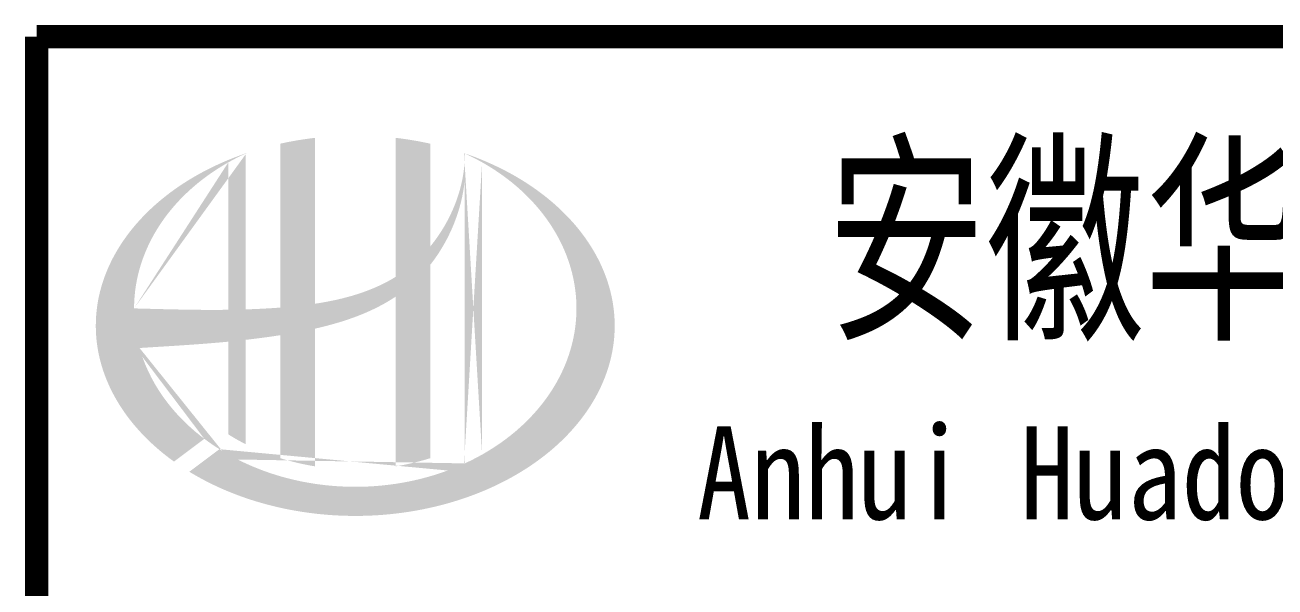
# Model space of a CAD drawing. Extents: x 1151645 to 1632247, y -116298 to 25377.
# Drawn here: x 1382961 to 1386719, y -21038 to -19348 of the extents above; entities that cross this region are included whole.
import ezdxf
from ezdxf.enums import TextEntityAlignment as Align

# ---------------------------------------------------------------- set-up
doc = ezdxf.new("R2010")
doc.units = 0
doc.header["$LTSCALE"] = 1000
doc.header["$MEASUREMENT"] = 0
doc.layers.get('0').update_dxf_attribs({"linetype": 'CONTINUOUS'})
doc.styles.add('宋体', font='', dxfattribs={"width": 0.7})
doc.styles.get('宋体').set_extended_font_data('SimSun')

msp = doc.modelspace()

# ---------------------------------------------------------------- hatches: boundary and pattern name
h = msp.add_hatch(color=256)
edge = h.paths.add_edge_path()
edge.add_spline(control_points=[(1383832.6, -20261.3), (1383838.7, -20259.9), (1383844.8, -20258.5), (1383893.9, -20246.6), (1383936.5, -20233.6), (1384011.5, -20202.5), (1384044.5, -20185.6), (1384075.3, -20165)], knot_values=[61.629012, 61.629012, 61.629012, 61.629012, 63.330431, 63.330431, 75.353634, 75.353634, 85.398649, 85.398649, 85.398649, 85.398649], degree=3, periodic=0)
edge.add_line((1384075.3, -20165), (1384075.3, -20675.2))
edge.add_spline(control_points=[(1384075.3, -20675.2), (1384092.5, -20672.5), (1384109.5, -20669.1), (1384144.2, -20661), (1384161.9, -20656.2), (1384179.3, -20650.8)], knot_values=[4.908456, 4.908456, 4.908456, 4.908456, 4.992821, 4.992821, 5.083034, 5.083034, 5.083034, 5.083034], degree=3, periodic=0)
edge.add_line((1384179.3, -20650.8), (1384179.3, -20069.3))
edge.add_spline(control_points=[(1384179.3, -20069.3), (1384188, -20058.4), (1384196.2, -20047), (1384222.2, -20007.4), (1384237.9, -19977.4), (1384267.2, -19904.6), (1384278.4, -19860.9), (1384283.1, -19815.5), (1384283.2, -19814.3), (1384283.3, -19813)], knot_values=[97.991744, 97.991744, 97.991744, 97.991744, 101.64219, 101.64219, 110.337975, 110.337975, 121.934322, 121.934322, 122.270691, 122.270691, 122.270691, 122.270691], degree=3, periodic=0)
edge.add_line((1384283.3, -19813), (1384283.3, -19742.6))
edge.add_spline(control_points=[(1384283.3, -19742.6), (1384283.2, -19750.2), (1384282.9, -19757.9), (1384282.3, -19765.6)], knot_values=[126.194075, 126.194075, 126.194075, 126.194075, 128.396762, 128.396762, 128.396762, 128.396762], degree=3, periodic=0)
edge.add_spline(control_points=[(1384282.3, -19765.6), (1384281.8, -19771.8), (1384281.2, -19778), (1384280.4, -19784.2)], knot_values=[124.417049, 124.417049, 124.417049, 124.417049, 126.194075, 126.194075, 126.194075, 126.194075], degree=3, periodic=0)
edge.add_spline(control_points=[(1384280.4, -19784.2), (1384279.3, -19793.3), (1384277.8, -19802.5), (1384276, -19811.6)], knot_values=[121.80529, 121.80529, 121.80529, 121.80529, 124.417049, 124.417049, 124.417049, 124.417049], degree=3, periodic=0)
edge.add_spline(control_points=[(1384276, -19811.6), (1384273.6, -19823.7), (1384270.7, -19835.8), (1384267.2, -19847.8)], knot_values=[118.31574, 118.31574, 118.31574, 118.31574, 121.80529, 121.80529, 121.80529, 121.80529], degree=3, periodic=0)
edge.add_spline(control_points=[(1384267.2, -19847.8), (1384263.7, -19860), (1384259.7, -19872), (1384255.1, -19883.8)], knot_values=[114.795988, 114.795988, 114.795988, 114.795988, 118.31574, 118.31574, 118.31574, 118.31574], degree=3, periodic=0)
edge.add_spline(control_points=[(1384255.1, -19883.8), (1384250.6, -19895.5), (1384245.7, -19907.1), (1384240.2, -19918.4)], knot_values=[111.329641, 111.329641, 111.329641, 111.329641, 114.795988, 114.795988, 114.795988, 114.795988], degree=3, periodic=0)
edge.add_spline(control_points=[(1384240.2, -19918.4), (1384234.7, -19930), (1384228.7, -19941.3), (1384222.2, -19952.4)], knot_values=[107.79529, 107.79529, 107.79529, 107.79529, 111.329641, 111.329641, 111.329641, 111.329641], degree=3, periodic=0)
edge.add_spline(control_points=[(1384222.2, -19952.4), (1384215.9, -19963.2), (1384209.2, -19973.8), (1384202.1, -19984)], knot_values=[104.343579, 104.343579, 104.343579, 104.343579, 107.79529, 107.79529, 107.79529, 107.79529], degree=3, periodic=0)
edge.add_spline(control_points=[(1384202.1, -19984), (1384194.9, -19994.4), (1384187.3, -20004.5), (1384179.3, -20014.2)], knot_values=[100.8507, 100.8507, 100.8507, 100.8507, 104.343579, 104.343579, 104.343579, 104.343579], degree=3, periodic=0)
edge.add_line((1384179.3, -20014.2), (1384179.3, -19704.9))
edge.add_spline(control_points=[(1384179.3, -19704.9), (1384145.3, -19697.3), (1384110.5, -19691.4), (1384075.3, -19687.4)], knot_values=[4.423999, 4.423999, 4.423999, 4.423999, 4.558741, 4.558741, 4.558741, 4.558741], degree=3, periodic=0)
edge.add_line((1384075.3, -19687.4), (1384075.3, -20105.5))
edge.add_spline(control_points=[(1384075.3, -20105.5), (1384003.4, -20150), (1383919.2, -20173.3), (1383832.6, -20186.3)], knot_values=[63.246215, 63.246215, 63.246215, 63.246215, 87.689124, 87.689124, 87.689124, 87.689124], degree=3, periodic=0)
edge.add_line((1383832.6, -20186.3), (1383832.6, -19687.4))
edge.add_spline(control_points=[(1383832.6, -19687.4), (1383797.5, -19691.5), (1383762.7, -19697.3), (1383728.6, -19704.9)], knot_values=[4.866038, 4.866038, 4.866038, 4.866038, 5.000777, 5.000777, 5.000777, 5.000777], degree=3, periodic=0)
edge.add_line((1383728.6, -19704.9), (1383728.6, -20197.7))
edge.add_spline(control_points=[(1383728.6, -20197.7), (1383726.9, -20197.9), (1383692, -20200.5), (1383657.4, -20202.2), (1383624.6, -20203.3)], knot_values=[43.657356, 43.657356, 43.657356, 43.657356, 44.134253, 53.497092, 53.497092, 53.497092, 53.497092], degree=3, periodic=0)
edge.add_line((1383624.6, -20203.3), (1383624.6, -19734.1))
edge.add_spline(control_points=[(1383624.6, -19734.1), (1383607.6, -19740), (1383590.8, -19746.3), (1383574.4, -19753)], knot_values=[5.14157, 5.14157, 5.14157, 5.14157, 5.212921, 5.212921, 5.212921, 5.212921], degree=3, periodic=0)
edge.add_spline(control_points=[(1383574.4, -19753), (1383567.5, -19755.8), (1383560.7, -19758.8), (1383528.5, -19772.9), (1383503.9, -19785.2), (1383480.4, -19798.4)], knot_values=[5.212921, 5.212921, 5.212921, 5.212921, 5.24296, 5.24296, 5.355623, 5.355623, 5.355623, 5.355623], degree=3, periodic=0)
edge.add_spline(control_points=[(1383480.4, -19798.4), (1383465.6, -19806.7), (1383451.1, -19815.5), (1383437.1, -19824.6)], knot_values=[5.355623, 5.355623, 5.355623, 5.355623, 5.426974, 5.426974, 5.426974, 5.426974], degree=3, periodic=0)
edge.add_spline(control_points=[(1383437.1, -19824.6), (1383429.7, -19829.4), (1383422.4, -19834.3), (1383408.9, -19843.8), (1383402.7, -19848.3), (1383396.6, -19852.9)], knot_values=[5.426974, 5.426974, 5.426974, 5.426974, 5.464765, 5.464765, 5.498325, 5.498325, 5.498325, 5.498325], degree=3, periodic=0)
edge.add_spline(control_points=[(1383396.6, -19852.9), (1383370.5, -19872.5), (1383346.4, -19893.4), (1383324.5, -19915.3)], knot_values=[5.498325, 5.498325, 5.498325, 5.498325, 5.641027, 5.641027, 5.641027, 5.641027], degree=3, periodic=0)
edge.add_spline(control_points=[(1383324.5, -19915.3), (1383317.5, -19922.3), (1383310.8, -19929.5), (1383290.3, -19952.1), (1383277.4, -19967.9), (1383265.7, -19984.1)], knot_values=[5.641027, 5.641027, 5.641027, 5.641027, 5.686569, 5.686569, 5.783729, 5.783729, 5.783729, 5.783729], degree=3, periodic=0)
edge.add_spline(control_points=[(1383265.7, -19984.1), (1383250.5, -20004.9), (1383237.2, -20026.3), (1383224.1, -20051.2), (1383222.5, -20054.4), (1383220.9, -20057.6)], knot_values=[5.783729, 5.783729, 5.783729, 5.783729, 5.908374, 5.908374, 5.92643, 5.92643, 5.92643, 5.92643], degree=3, periodic=0)
edge.add_spline(control_points=[(1383220.9, -20057.6), (1383208.4, -20082.7), (1383198.4, -20108.3), (1383190.9, -20134.3)], knot_values=[5.92643, 5.92643, 5.92643, 5.92643, 6.069132, 6.069132, 6.069132, 6.069132], degree=3, periodic=0)
edge.add_spline(control_points=[(1383190.9, -20134.3), (1383187.7, -20145.4), (1383184.9, -20156.5), (1383179.5, -20182.7), (1383177.3, -20197.7), (1383175.9, -20212.8)], knot_values=[6.069132, 6.069132, 6.069132, 6.069132, 6.130179, 6.130179, 6.211834, 6.211834, 6.211834, 6.211834], degree=3, periodic=0)
edge.add_spline(control_points=[(1383175.9, -20212.8), (1383174.6, -20226), (1383174, -20239.2), (1383174, -20252.4)], knot_values=[6.211834, 6.211834, 6.211834, 6.211834, 6.283185, 6.283185, 6.283185, 6.283185], degree=3, periodic=0)
edge.add_spline(control_points=[(1383174, -20252.4), (1383174, -20261.7), (1383174.3, -20271), (1383174.9, -20280.3)], knot_values=[6.283185, 6.283185, 6.283185, 6.283185, 6.333655, 6.333655, 6.333655, 6.333655], degree=3, periodic=0)
edge.add_spline(control_points=[(1383174.9, -20280.3), (1383176.2, -20299), (1383178.7, -20317.6), (1383182.4, -20336.1)], knot_values=[6.333655, 6.333655, 6.333655, 6.333655, 6.434594, 6.434594, 6.434594, 6.434594], degree=3, periodic=0)
edge.add_spline(control_points=[(1383182.4, -20336.1), (1383182.7, -20337.3), (1383183, -20338.6), (1383186.9, -20357.1), (1383191.6, -20374.2), (1383197.5, -20391.3)], knot_values=[6.434594, 6.434594, 6.434594, 6.434594, 6.441278, 6.441278, 6.535532, 6.535532, 6.535532, 6.535532], degree=3, periodic=0)
edge.add_spline(control_points=[(1383197.5, -20391.3), (1383203.8, -20409.5), (1383211.3, -20427.5), (1383220, -20445.3)], knot_values=[6.535532, 6.535532, 6.535532, 6.535532, 6.636471, 6.636471, 6.636471, 6.636471], degree=3, periodic=0)
edge.add_spline(control_points=[(1383220, -20445.3), (1383222.2, -20449.8), (1383224.5, -20454.2), (1383233.9, -20471.9), (1383241.6, -20484.9), (1383249.9, -20497.8)], knot_values=[6.636471, 6.636471, 6.636471, 6.636471, 6.661894, 6.661894, 6.73741, 6.73741, 6.73741, 6.73741], degree=3, periodic=0)
edge.add_spline(control_points=[(1383249.9, -20497.8), (1383261.1, -20514.9), (1383273.5, -20531.8), (1383287, -20548.1)], knot_values=[6.73741, 6.73741, 6.73741, 6.73741, 6.838349, 6.838349, 6.838349, 6.838349], degree=3, periodic=0)
edge.add_spline(control_points=[(1383287, -20548.1), (1383292.9, -20555.3), (1383299.1, -20562.3), (1383313.6, -20578.3), (1383322.1, -20587.1), (1383331, -20595.8)], knot_values=[6.838349, 6.838349, 6.838349, 6.838349, 6.88251, 6.88251, 6.939288, 6.939288, 6.939288, 6.939288], degree=3, periodic=0)
edge.add_spline(control_points=[(1383331, -20595.8), (1383346.8, -20611.1), (1383363.7, -20626), (1383381.5, -20640.2)], knot_values=[6.939288, 6.939288, 6.939288, 6.939288, 7.040227, 7.040227, 7.040227, 7.040227], degree=3, periodic=0)
edge.add_spline(control_points=[(1383381.5, -20640.2), (1383390.5, -20647.3), (1383399.7, -20654.2), (1383409.1, -20661)], knot_values=[7.040227, 7.040227, 7.040227, 7.040227, 7.090696, 7.090696, 7.090696, 7.090696], degree=3, periodic=0)
edge.add_line((1383409.1, -20661), (1383500.3, -20592.6))
edge.add_ellipse((1383954, -20200.4), major_axis=(665, 0), ratio=0.806676, start_angle=192.819, end_angle=226.9853, ccw=False)
edge.add_spline(control_points=[(1383305.5, -20319.4), (1383329.6, -20317.9), (1383353.6, -20316.4), (1383442.3, -20310.9), (1383507.1, -20306.6), (1383572.6, -20300.3)], knot_values=[11.398263, 11.398263, 11.398263, 11.398263, 18.40729, 18.40729, 37.18094, 37.18094, 37.18094, 37.18094], degree=3, periodic=0)
edge.add_line((1383572.6, -20300.3), (1383572.6, -20579.3))
edge.add_spline(control_points=[(1383572.6, -20579.3), (1383576.2, -20581.6), (1383579.8, -20583.8), (1383596.7, -20594), (1383610.5, -20601.6), (1383624.6, -20608.7)], knot_values=[4.049945, 4.049945, 4.049945, 4.049945, 4.072021, 4.072021, 4.153257, 4.153257, 4.153257, 4.153257], degree=3, periodic=0)
edge.add_line((1383624.6, -20608.7), (1383624.6, -20294.8))
edge.add_spline(control_points=[(1383624.6, -20294.8), (1383656.8, -20291.2), (1383689.2, -20286.9), (1383724.1, -20281.6), (1383726.4, -20281.2), (1383728.6, -20280.8)], knot_values=[42.135009, 42.135009, 42.135009, 42.135009, 51.307228, 51.307228, 51.948574, 51.948574, 51.948574, 51.948574], degree=3, periodic=0)
edge.add_line((1383728.6, -20280.8), (1383728.6, -20650.8))
edge.add_spline(control_points=[(1383728.6, -20650.8), (1383762.3, -20661.3), (1383797.1, -20669.5), (1383832.6, -20675.2)], knot_values=[4.34174, 4.34174, 4.34174, 4.34174, 4.516316, 4.516316, 4.516316, 4.516316], degree=3, periodic=0)
edge.add_line((1383832.6, -20675.2), (1383832.6, -20261.3))
edge = h.paths.add_edge_path(flags=16)
edge.add_ellipse((1383954, -20200.4), major_axis=(665, 0), ratio=0.806676, start_angle=124.9875, end_angle=179.999, ccw=False)
edge.add_line((1383572.6, -19760.8), (1383572.6, -20204.4))
edge.add_spline(control_points=[(1383572.6, -20204.4), (1383477.3, -20205.8), (1383383.3, -20202.7), (1383288.9, -20200.3)], knot_values=[11.27373, 11.27373, 11.27373, 11.27373, 38.687513, 38.687513, 38.687513, 38.687513], degree=3, periodic=0)
edge = h.paths.add_edge_path()
edge.add_spline(control_points=[(1383455.1, -20691.5), (1383486.2, -20710.5), (1383519.3, -20727.8), (1383604, -20765), (1383657.2, -20782.8), (1383768, -20809.4), (1383825.4, -20818.1), (1383941.6, -20825.9), (1384000.2, -20825), (1384115.8, -20813.5), (1384172.7, -20802.9), (1384281.7, -20772.9), (1384333.8, -20753.4), (1384430.7, -20706.5), (1384475.5, -20679.1), (1384555.5, -20618.2), (1384590.7, -20584.6), (1384650, -20513.1), (1384674.1, -20475.3), (1384710.5, -20397.1), (1384722.8, -20356.9), (1384735.3, -20275.7), (1384735.6, -20234.8), (1384724.1, -20153.3), (1384712.3, -20112.8), (1384676.7, -20034), (1384652.9, -19995.8), (1384594.1, -19923.6), (1384559.1, -19889.7), (1384479.3, -19828), (1384434.5, -19800.3), (1384353.3, -19760.6), (1384319, -19746.4), (1384283.3, -19734.1)], knot_values=[0.886421, 0.886421, 0.886421, 0.886421, 1.040557, 1.040557, 1.261172, 1.261172, 1.481788, 1.481788, 1.702404, 1.702404, 1.92302, 1.92302, 2.143636, 2.143636, 2.364252, 2.364252, 2.584868, 2.584868, 2.805484, 2.805484, 3.026099, 3.026099, 3.246715, 3.246715, 3.46852, 3.46852, 3.690325, 3.690325, 3.91213, 3.91213, 4.133935, 4.133935, 4.283209, 4.283209, 4.283209, 4.283209], degree=3, periodic=0)
edge.add_line((1384283.3, -19734.1), (1384283.3, -19734.2))
edge.add_spline(control_points=[(1384283.3, -19734.3), (1384283.3, -19737), (1384283.3, -19739.8), (1384283.3, -19742.6)], knot_values=[128.396762, 128.396762, 128.396762, 128.396762, 129.192193, 129.192193, 129.192193, 129.192193], degree=3, periodic=0)
edge.add_line((1384283.3, -19742.6), (1384283.3, -20666.4))
edge.add_ellipse((1383954, -20200.4), major_axis=(665, 0), ratio=0.806676, start_angle=232.1054, end_angle=299.6833, ccw=False)
edge.add_line((1383545.5, -20623.7), (1383455.1, -20691.5))
edge = h.paths.add_edge_path(flags=16)
edge.add_ellipse((1383954, -20200.4), major_axis=(665, 0), ratio=0.806676, start_angle=304.9875, end_angle=415.0121, ccw=False)
edge.add_line((1384335.3, -20639.9), (1384335.3, -19760.8))

# ---------------------------------------------------------------- linework, layer by layer
at = {"const_width": 70}
for points in [[(1382996.1, -19383), (1382996.1, -25383)], [(1400996.1, -19383), (1382996.1, -19383)]]:
    msp.add_lwpolyline(points, dxfattribs=at)

# ---------------------------------------------------------------- texts
at = {"style": '宋体'}
for s, height, width, p in [('安徽华东化工医药工程有限责任公司', 500, 0.7, (1389191, -19983)), ('Anhui Huadong Chemical & Medical Engineering Co.,Ltd', 280, 0.85, (1389191, -20733))]:
    msp.add_text(s, height=height, dxfattribs=dict(at, width=width)).set_placement(p, align=Align.MIDDLE)

doc.saveas('drawing.dxf')
